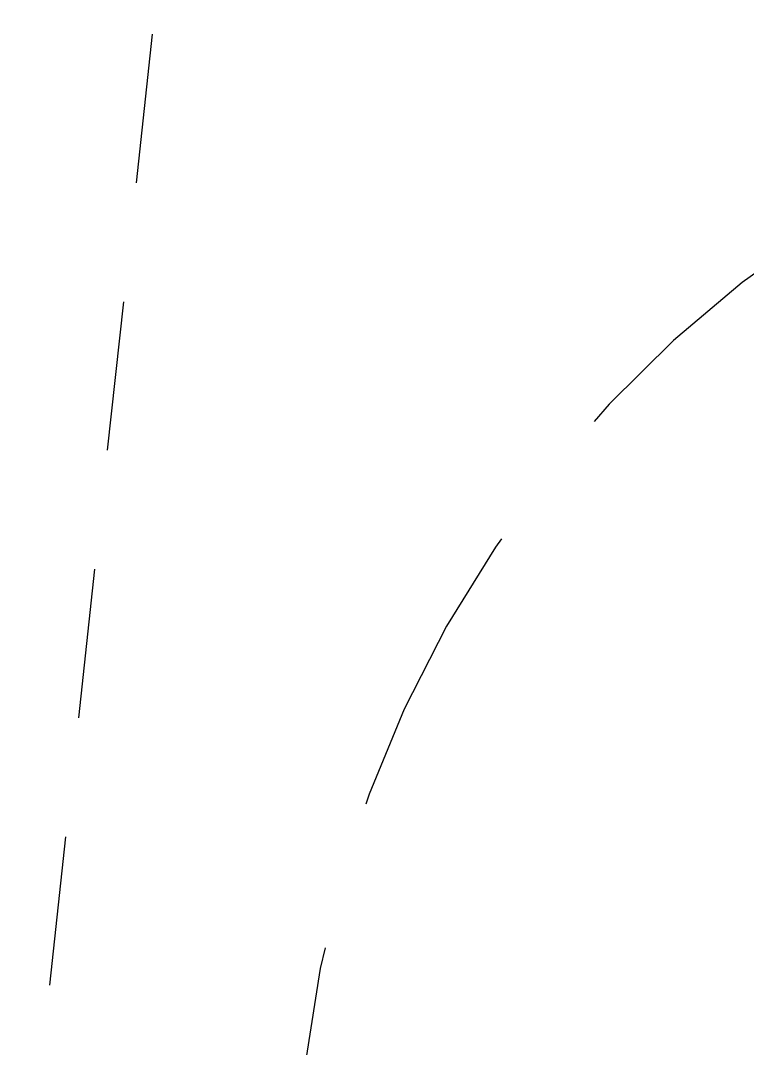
# Model space of a CAD drawing. Extents: x -14.2 to 52.3, y 3.7 to 90.9.
# Drawn here: x 27.215 to 27.823, y 38.676 to 39.536 of the extents above; entities that cross this region are included whole.
import ezdxf

# ---------------------------------------------------------------- set-up
doc = ezdxf.new("R2010")
doc.units = 0
doc.linetypes.add('limpo_PINI-PSG-PE-0102-LAZ-R00$0$DASHED2', pattern=[0.375, 0.25, -0.125])
doc.linetypes.add('limpo_PINI-PSG-PE-0102-LAZ-R00$0$HIDDEN2', pattern=[0.1875, 0.125, -0.0625])
doc.layers.add('limpo_PINI-PSG-PE-0102-LAZ-R00$0$PA_EQUI', color=1, linetype='Continuous')
doc.layers.add('XR_ARQT', color=7, linetype='Continuous')

# ---------------------------------------------------------------- blocks, each defined once
blk = doc.blocks.new('limpo_PINI-PSG-PE-0102-LAZ-R00$0$A$C74B64764')
at = {"color": 251, "linetype": 'limpo_PINI-PSG-PE-0102-LAZ-R00$0$DASHED2'}
blk.add_arc((0, 0), 0.96433, 264.80472, 48.79405, dxfattribs=at)
blk = doc.blocks.new('limpo_PINI-PSG-PE-0102-LAZ-R00$0$EQUIP TRANSF DW')
at = {"color": 252, "linetype": 'limpo_PINI-PSG-PE-0102-LAZ-R00$0$HIDDEN2'}
blk.add_lwpolyline([(1.79998, 0), (0, 0), (0, -1.25), (1.79998, -1.25)], close=True, dxfattribs=at)
blk.add_blockref('limpo_PINI-PSG-PE-0102-LAZ-R00$0$A$C74B64764', (0.61576, -0.17929))
blk = doc.blocks.new('limpo_PINI-PSG-PE-0102-LAZ-R00')
at = {"layer": 'limpo_PINI-PSG-PE-0102-LAZ-R00$0$PA_EQUI', "rotation": 173.8297352049988}
blk.add_blockref('limpo_PINI-PSG-PE-0102-LAZ-R00$0$EQUIP TRANSF DW', (29.04616, 38.29472, 0), dxfattribs=at)

msp = doc.modelspace()

# ---------------------------------------------------------------- block references
at = {"layer": 'XR_ARQT'}
msp.add_blockref('limpo_PINI-PSG-PE-0102-LAZ-R00', (-0.04177, 0.01702), dxfattribs=at)

doc.saveas('drawing.dxf')
